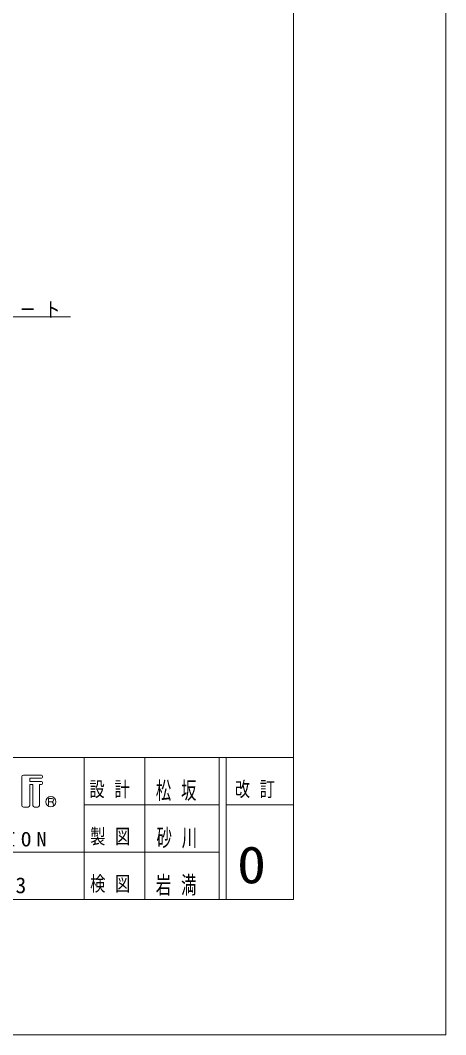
# Model space of a CAD drawing. Units: millimetres on the paper. Extents: x 6 to 426, y -599 to 292.
# Drawn here: x 362.6 to 425.5, y -599 to -448.9 of the extents above; entities that cross this region are included whole.
import ezdxf
from ezdxf.enums import TextEntityAlignment as Align

# ---------------------------------------------------------------- set-up
doc = ezdxf.new("R2010")
doc.units = ezdxf.units.MM
for name, color, linetype, lineweight in [('2D', 7, 'Continuous', 13), ('FMT', 7, 'Continuous', 13), ('FMT-TXT', 7, 'Continuous', 13), ('TEXT', 7, 'Continuous', 13)]:
    doc.layers.add(name, color=color, linetype=linetype, lineweight=lineweight)
doc.styles.add('ＭＳ ゴシック', font='')
doc.styles.get('ＭＳ ゴシック').set_extended_font_data('MS Gothic')

msp = doc.modelspace()

# ---------------------------------------------------------------- linework, layer by layer
at = {"layer": '2D'}
for p, q in [((425.5, -599), (425.5, -302)), ((5.5, -599), (425.5, -599)), ((425.5, -599), (5.5, -599))]:
    msp.add_line(p, q, dxfattribs=at)
at = {"layer": 'FMT'}
for p, q in [((403, -322), (403, -579)), ((28, -558), (403, -558)), ((372, -558), (372, -579)), ((381, -558), (381, -579)), ((392, -558), (392, -579)), ((393, -558), (393, -579)), ((372, -565), (392, -565)), ((393, -565), (403, -565)), ((307, -572), (392, -572)), ((403, -579), (28, -579))]:
    msp.add_line(p, q, dxfattribs=at)
at = {"layer": 'FMT-TXT'}
for p, q in [((362.797, -565.067), (362.797, -560.822)), ((363.037, -560.582), (363.618, -560.581)), ((363.618, -560.581), (365.704, -560.581)), ((365.704, -561.051), (363.973, -561.053)), ((363.973, -561.053), (363.973, -561.526)), ((365.864, -560.741), (365.864, -560.891)), ((363.973, -561.526), (365.704, -561.526)), ((364.444, -561.998), (363.973, -561.998)), ((363.973, -561.998), (363.973, -565.067)), ((364.444, -561.998), (364.444, -565.067)), ((365.704, -561.998), (365.386, -561.998)), ((365.386, -561.998), (365.386, -565.067)), ((365.864, -561.686), (365.864, -561.838)), ((366.738, -564.033), (367.24, -564.033)), ((366.738, -564.033), (366.738, -565.059)), ((363.733, -565.307), (363.037, -565.307)), ((365.146, -565.307), (364.684, -565.307)), ((366.738, -564.522), (367.24, -564.522)), ((367.434, -564.742), (367.48, -565.113))]:
    msp.add_line(p, q, dxfattribs=at)
msp.add_circle((367.088, -564.52), 0.754, dxfattribs=at)
for centre, radius, start, end in [((363.037, -560.822), 0.24, 90.05785, 180), ((365.704, -560.741), 0.16, 0, 90), ((365.704, -560.891), 0.16, 270.09318, 0), ((365.704, -561.686), 0.16, 0, 90), ((365.704, -561.838), 0.16, 270.11571, 0), ((367.24, -564.278), 0.245, 270, 90), ((363.037, -565.067), 0.24, 180, 270), ((363.733, -565.067), 0.24, 270, 0), ((364.684, -565.067), 0.24, 180, 270), ((365.146, -565.067), 0.24, 270, 0), ((367.186, -564.772), 0.25, 7.06977, 90)]:
    msp.add_arc(centre, radius, start, end, dxfattribs=at)
at = {"layer": 'TEXT'}
msp.add_line((340.556, -492.784), (369.973, -492.784), dxfattribs=at)

# ---------------------------------------------------------------- texts
at = {"layer": 'FMT-TXT', "style": 'ＭＳ ゴシック', "width": 1.15}
msp.add_text('0', height=5.499, dxfattribs=at).set_placement((394.625, -578.25), align=Align.BOTTOM_LEFT)
at = {"layer": 'FMT-TXT', "attachment_point": 7, "style": 'ＭＳ ゴシック'}
for s, insert, char_height in [('\\T1.64;\\W0.75;設計', (372.8, -564), 2.199), ('\\T1.64;\\W0.65;松坂', (382.615, -564.417), 2.566), ('\\T1.64;\\W0.75;改訂', (394.3, -564), 2.199), ('\\T1.64;\\W0.75;製図', (372.9, -571), 2.199), ('\\T1.64;\\W0.65;砂川', (382.72, -571.417), 2.566), ('\\T1.5;\\W1.05;NAKAMURA\\~MFG.\\~CORPORATION', (310.279, -571.175), 2.126), ('\\T1.5;2020.04.03', (340.31, -578.104), 2.346), ('\\T1.64;\\W0.75;検図', (372.9, -578), 2.199), ('\\T1.64;\\W0.65;岩満', (382.615, -578.417), 2.566)]:
    msp.add_mtext(s, dxfattribs=dict(at, insert=insert, char_height=char_height))
at = {"layer": 'TEXT', "insert": (340.402, -493.044), "char_height": 2.199, "attachment_point": 7, "style": 'ＭＳ ゴシック'}
msp.add_mtext('\\T1.64;\\W0.75;均しコンクリート', dxfattribs=at)

doc.saveas('drawing.dxf')
